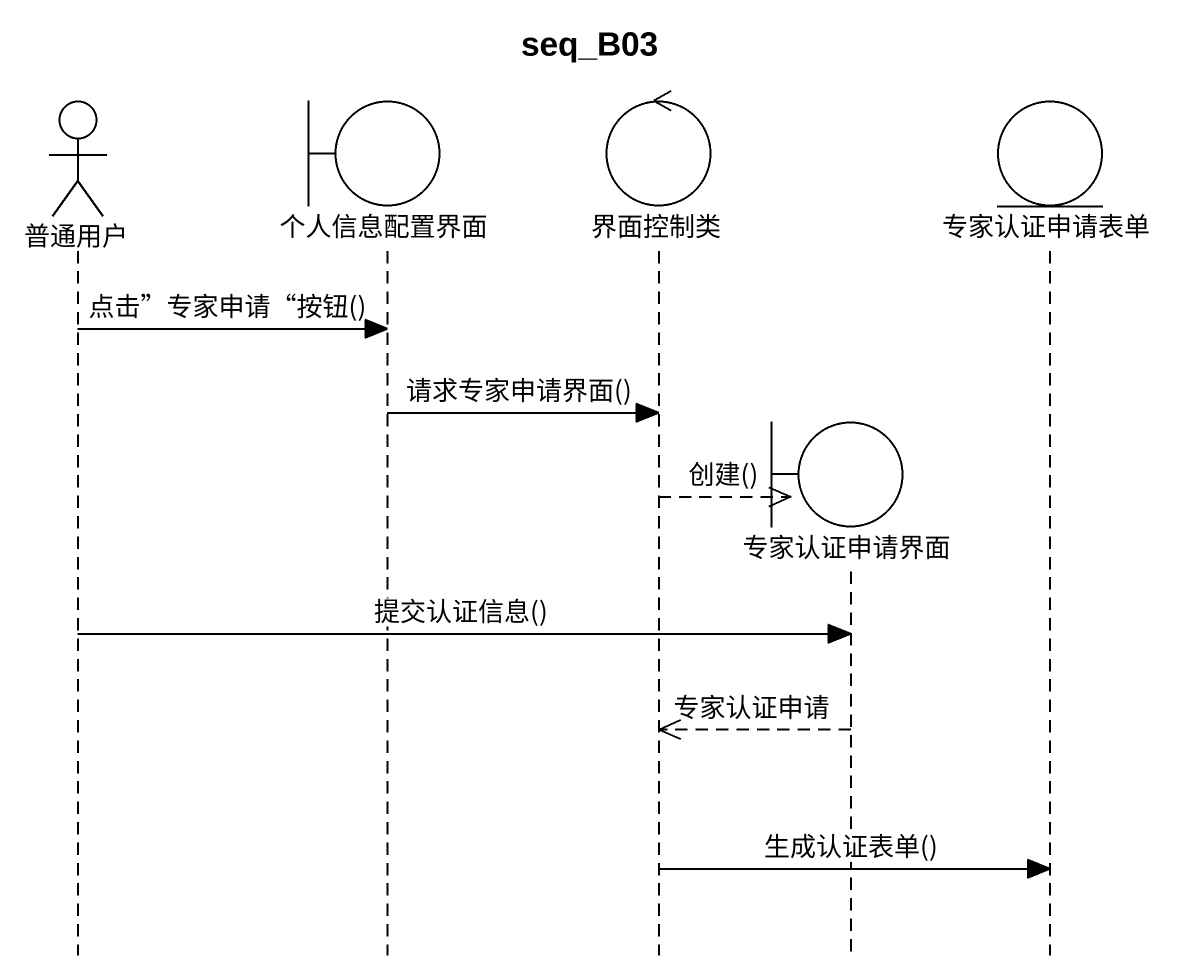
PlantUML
@startuml
title seq_B03
hide footbox
actor 普通用户
boundary 个人信息配置界面
control 界面控制类
boundary 专家认证申请界面
entity 专家认证申请表单

普通用户 -> 个人信息配置界面 : 点击”专家申请“按钮()
个人信息配置界面 -> 界面控制类 : 请求专家申请界面()
界面控制类 -->> 专家认证申请界面 ** : 创建()
普通用户 -> 专家认证申请界面 : 提交认证信息()
专家认证申请界面 -->> 界面控制类 : 专家认证申请
界面控制类 -> 专家认证申请表单 : 生成认证表单()
@enduml
